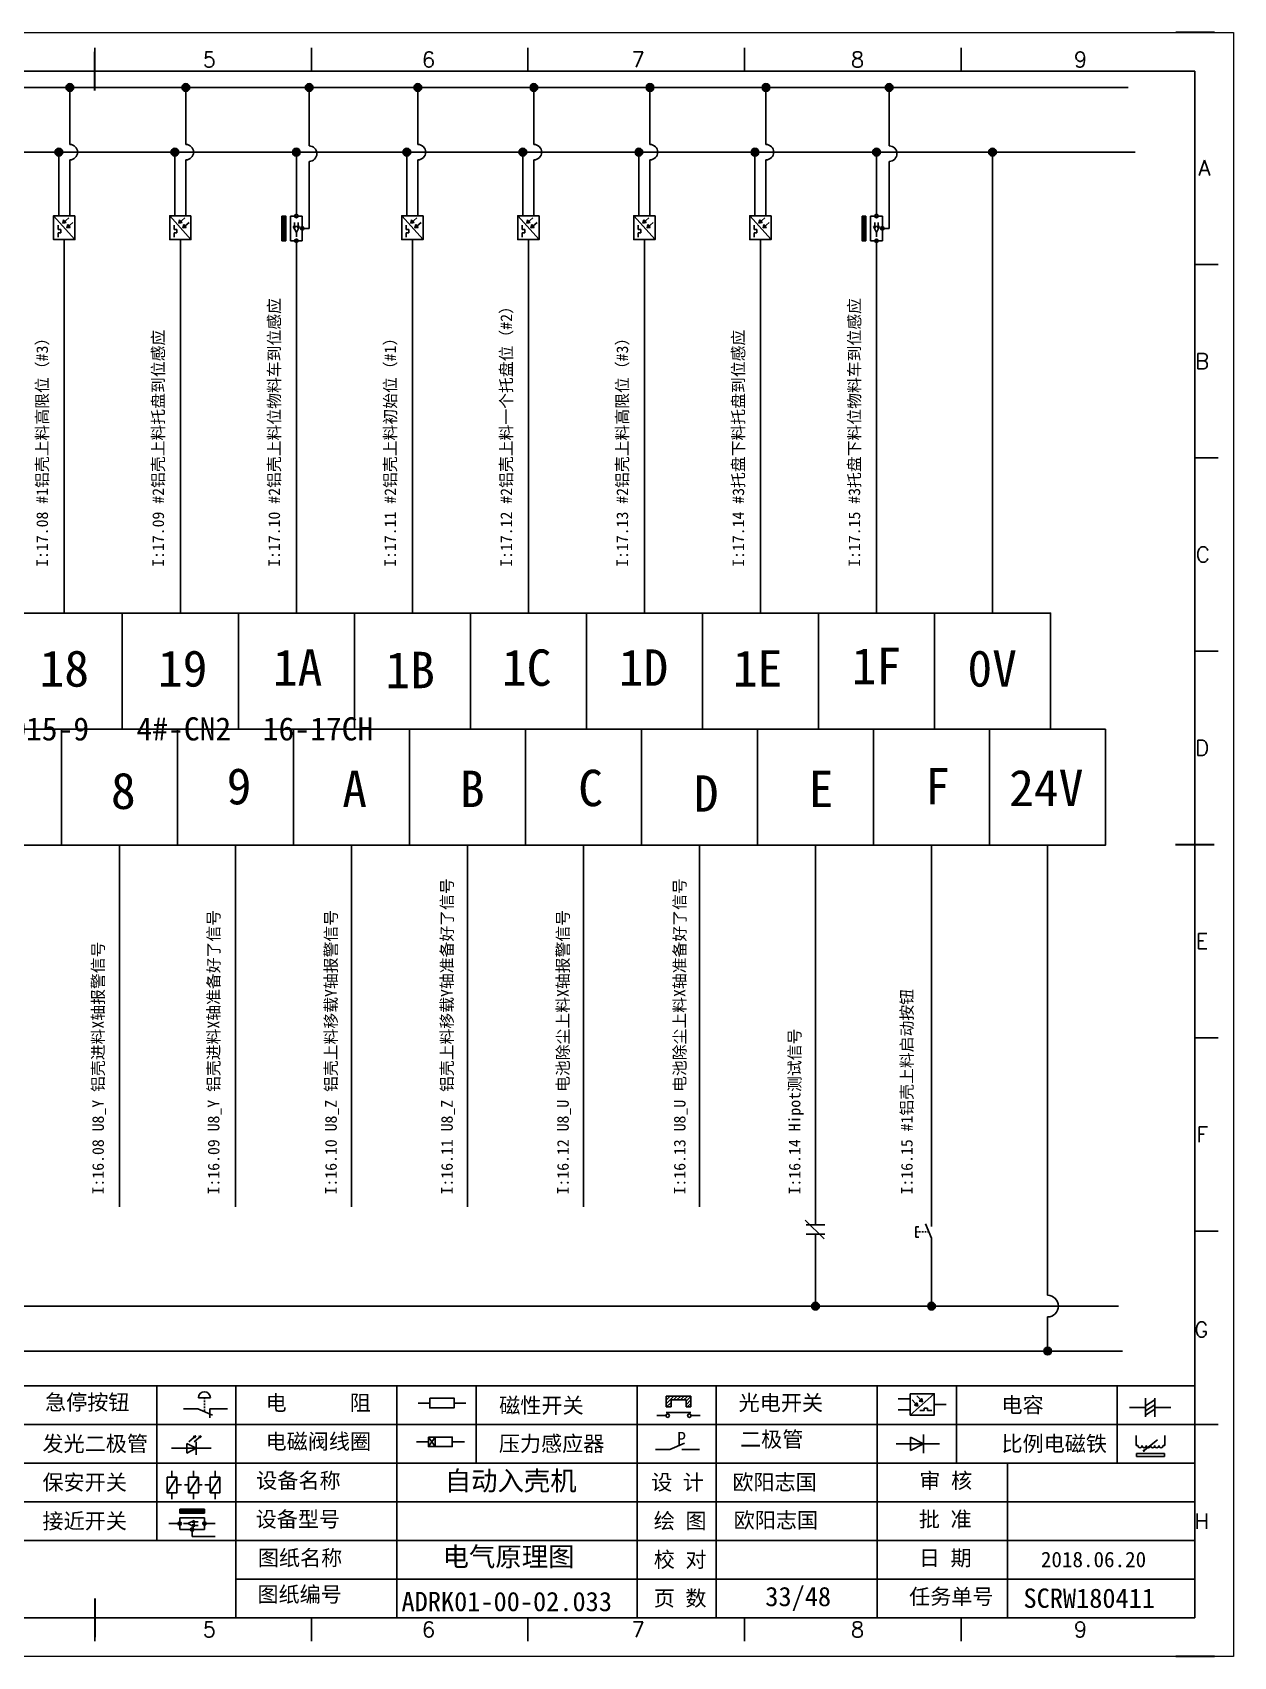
# Model space of a CAD drawing. Header units: millimetres. Extents: x 336 to 12810, y -1577 to 4105.
# Drawn here: x 9626.9 to 9782.1, y -645.8 to -435.8 of the extents above; entities that cross this region are included whole.
import ezdxf
from ezdxf.enums import TextEntityAlignment as Align

# ---------------------------------------------------------------- set-up
doc = ezdxf.new("R2010")
doc.units = ezdxf.units.MM
doc.layers.add('AE_BOR', color=1, linetype='Continuous')
doc.styles.get("Standard").update_dxf_attribs({"font": ''})
doc.styles.add('WD', font='romans.shx', dxfattribs={"width": 0.8, "bigfont": 'gbcbig.shx'})
doc.styles.add('汉字', font='')
doc.styles.get('Standard').set_extended_font_data('SimSun')
doc.styles.get('汉字').set_extended_font_data('新宋体')

# ---------------------------------------------------------------- blocks, each defined once
blk = doc.blocks.new('磁性开关')
at = {"linetype": 'ByBlock'}
h = blk.add_hatch(dxfattribs=at)
h.set_pattern_fill('ANSI31', color=256, scale=0.1, style=0)
h.paths.add_polyline_path([(-1910.88, -776.69), (-1910.88, -775.29), (-1907.69, -775.29), (-1907.69, -776.69), (-1908.31, -776.69), (-1908.31, -775.79), (-1910.25, -775.79), (-1910.25, -776.69)])
for p, q in [((-1910.88, -776.69), (-1910.88, -775.29)), ((-1910.88, -775.29), (-1907.69, -775.29)), ((-1910.88, -776.69), (-1910.25, -776.69)), ((-1910.25, -776.69), (-1910.25, -775.79)), ((-1910.25, -775.79), (-1908.31, -775.79)), ((-1908.31, -776.69), (-1908.31, -775.79)), ((-1908.31, -776.69), (-1907.69, -776.69)), ((-1907.69, -775.29), (-1907.69, -776.69)), ((-1910.91, -777.81), (-1912.09, -777.81)), ((-1910.88, -777.39), (-1907.69, -777.39)), ((-1907.66, -777.81), (-1906.48, -777.81))]:
    blk.add_line(p, q, dxfattribs=at)
for centre in [(-1910.68, -777.81), (-1907.88, -777.81)]:
    blk.add_circle(centre, 0.225, dxfattribs=at)
blk = doc.blocks.new('光电开关')
at = {"linetype": 'ByBlock'}
h = blk.add_hatch(dxfattribs=at)
h.set_pattern_fill('ANSI31', color=256, scale=0.01, style=0)
h.set_pattern_definition([(45, (0.172267, 0), (-0.0224506403, 0.0224506403), [])])
h.paths.add_polyline_path([(-1882.44, -776.34), (-1882.5, -775.91), (-1882.68, -776.07)])
h.paths.add_polyline_path([(-1882.86, -776.23), (-1882.44, -776.34), (-1882.68, -776.07)])
h.paths.add_polyline_path([(-1883.05, -776.88), (-1883.11, -776.45), (-1883.29, -776.61)])
h.paths.add_polyline_path([(-1883.47, -776.77), (-1883.05, -776.88), (-1883.29, -776.61)])
for p, q in [((-1884.01, -775.96), (-1885.56, -775.96)), ((-1880.91, -775.3), (-1884.01, -778.05)), ((-1883.75, -776.09), (-1883.05, -776.88)), ((-1883.11, -776.45), (-1883.47, -776.77)), ((-1883.05, -776.88), (-1883.47, -776.77)), ((-1883.14, -775.55), (-1882.44, -776.34)), ((-1883.05, -776.88), (-1883.11, -776.45)), ((-1882.5, -775.91), (-1882.86, -776.23)), ((-1882.44, -776.34), (-1882.86, -776.23)), ((-1882.44, -776.34), (-1882.5, -775.91)), ((-1879.37, -776.67), (-1880.91, -776.67)), ((-1884.01, -777.39), (-1885.56, -777.39)), ((-1882.78, -777.47), (-1882.23, -777.47)), ((-1882.23, -777.47), (-1882.23, -777.14)), ((-1882.23, -777.14), (-1881.78, -777.14)), ((-1881.78, -777.47), (-1881.78, -777.14)), ((-1881.23, -777.47), (-1881.78, -777.47))]:
    blk.add_line(p, q, dxfattribs=at)
blk.add_lwpolyline([(-1884.01, -775.3), (-1880.91, -775.3), (-1880.91, -778.05), (-1884.01, -778.05)], close=True, dxfattribs=at)
blk = doc.blocks.new('电磁阀线圈')
at = {"linetype": 'ByBlock'}
for p, q in [((-1854.61, -796.54), (-1856.17, -796.54)), ((-1854.61, -795.92), (-1853.75, -797.16)), ((-1853.75, -795.92), (-1854.61, -797.16)), ((-1853.75, -795.92), (-1853.75, -797.16)), ((-1851.53, -796.54), (-1849.97, -796.54))]:
    blk.add_line(p, q, dxfattribs=at)
blk.add_lwpolyline([(-1854.61, -795.92), (-1851.53, -795.92), (-1851.53, -797.16), (-1854.61, -797.16)], close=True, dxfattribs=at)
blk = doc.blocks.new('压力感应器')
at = {"linetype": 'ByBlock'}
for p, q in [((-1815.59, -777.73), (-1813.71, -776.93)), ((-1817.44, -777.73), (-1815.59, -777.73)), ((-1811.78, -777.73), (-1814.05, -777.73))]:
    blk.add_line(p, q, dxfattribs=at)
at = {"linetype": 'ByBlock', "insert": (-1814.65, -775.48), "char_height": 1.68, "width": 1.2242, "attachment_point": 1}
blk.add_mtext('{\\fNSimSun|b0|i0|c134|p49;P}', dxfattribs=at)
blk = doc.blocks.new('二极管')
at = {"linetype": 'ByBlock'}
for p, q in [((-1787.52, -776.77), (-1781.92, -776.77)), ((-1783.97, -776.77), (-1785.69, -775.9)), ((-1785.69, -775.9), (-1785.69, -777.65)), ((-1783.97, -776.77), (-1785.69, -777.65)), ((-1783.97, -777.99), (-1783.97, -775.56))]:
    blk.add_line(p, q, dxfattribs=at)
blk = doc.blocks.new('电容')
at = {"linetype": 'ByBlock'}
for p, q in [((-1756.08, -782.99), (-1756.08, -780.56)), ((-1754.86, -780.79), (-1756.08, -781.55)), ((-1754.86, -782.99), (-1754.86, -780.56)), ((-1756.08, -781.77), (-1758.13, -781.77)), ((-1754.86, -781.44), (-1756.08, -782.2)), ((-1754.86, -781.99), (-1756.08, -782.75)), ((-1754.86, -781.77), (-1752.81, -781.77))]:
    blk.add_line(p, q, dxfattribs=at)
blk = doc.blocks.new('发光二极管')
at = {"linetype": 'ByBlock'}
for p, q in [((-1755.78, -785.92), (-1754.89, -785.14)), ((-1754.89, -785.14), (-1755.2, -785.22)), ((-1755.2, -785.22), (-1755.01, -785.43)), ((-1755.08, -785.92), (-1754.18, -785.14)), ((-1754.89, -785.14), (-1755.01, -785.43)), ((-1754.18, -785.14), (-1754.49, -785.22)), ((-1754.49, -785.22), (-1754.31, -785.43)), ((-1754.18, -785.14), (-1754.31, -785.43)), ((-1758.01, -786.77), (-1752.89, -786.77)), ((-1754.84, -786.77), (-1756.04, -786.16)), ((-1756.04, -786.16), (-1756.04, -787.39)), ((-1754.84, -786.77), (-1756.04, -787.39)), ((-1754.84, -787.63), (-1754.84, -785.92))]:
    blk.add_line(p, q, dxfattribs=at)
blk = doc.blocks.new('比例电磁阀')
at = {"linetype": 'ByBlock'}
for p, q in [((-1757.26, -775.38), (-1757.26, -776.71)), ((-1757.26, -776.71), (-1757.05, -776.71)), ((-1754.5, -775.98), (-1756.35, -777.44)), ((-1753.58, -776.71), (-1753.8, -776.71)), ((-1753.58, -775.38), (-1753.58, -776.71)), ((-1753.6, -777.73), (-1757.25, -777.73)), ((-1757.25, -778.13), (-1757.25, -777.73)), ((-1753.6, -778.13), (-1757.25, -778.13)), ((-1756.35, -777.44), (-1756.25, -777.25)), ((-1756.35, -777.44), (-1756.15, -777.38)), ((-1756.15, -777.38), (-1756.25, -777.25)), ((-1753.6, -777.73), (-1753.6, -778.13))]:
    blk.add_line(p, q, dxfattribs=at)
for centre in [(-1756.78, -776.71), (-1756.24, -776.71), (-1755.7, -776.71), (-1755.15, -776.71), (-1754.61, -776.71), (-1754.07, -776.71)]:
    blk.add_arc(centre, 0.271, 180, 0, dxfattribs=at)
blk = doc.blocks.new('保安开关')
at = {"linetype": 'ByBlock'}
for p, q in [((-1757.33, -790.79), (-1758.6, -792.81)), ((-1757.96, -790.79), (-1757.96, -789.97)), ((-1754.54, -790.79), (-1755.81, -792.81)), ((-1755.17, -790.79), (-1755.17, -789.97)), ((-1751.75, -790.79), (-1753.02, -792.81)), ((-1752.39, -790.79), (-1752.39, -789.97)), ((-1757.96, -792.81), (-1757.96, -793.62)), ((-1757.33, -791.8), (-1756.72, -791.8)), ((-1756.35, -791.8), (-1755.89, -791.8)), ((-1755.17, -792.81), (-1755.17, -793.62)), ((-1754.52, -791.8), (-1754.06, -791.8)), ((-1753.69, -791.8), (-1753.08, -791.8)), ((-1752.39, -792.81), (-1752.39, -793.62))]:
    blk.add_line(p, q, dxfattribs=at)
for points in [[(-1758.6, -790.79), (-1757.33, -790.79), (-1757.33, -792.81), (-1758.6, -792.81)], [(-1755.81, -790.79), (-1754.54, -790.79), (-1754.54, -792.81), (-1755.81, -792.81)], [(-1753.02, -790.79), (-1751.75, -790.79), (-1751.75, -792.81), (-1753.02, -792.81)]]:
    blk.add_lwpolyline(points, close=True, dxfattribs=at)
blk = doc.blocks.new('接近开关')
at = {"linetype": 'ByBlock'}
h = blk.add_hatch(dxfattribs=at)
h.set_pattern_fill('ANSI31', color=256, scale=0.01, style=0)
h.set_pattern_definition([(45, (-89.131516, -30.795668), (-0.0224506403, 0.0224506403), [])])
h.paths.add_polyline_path([(-1516.96, -1123.35), (-1516.96, -1122.85), (-1513.76, -1122.85), (-1513.76, -1123.35)])
for p, q in [((-1516.96, -1123.35), (-1516.96, -1122.85)), ((-1516.96, -1122.85), (-1513.76, -1122.85)), ((-1516.96, -1123.35), (-1513.76, -1123.35)), ((-1513.76, -1122.85), (-1513.76, -1123.35)), ((-1517.18, -1124.71), (-1518.36, -1124.71)), ((-1516.96, -1123.95), (-1513.76, -1123.95)), ((-1516.96, -1123.95), (-1516.96, -1125.47)), ((-1516.96, -1125.47), (-1513.76, -1125.47)), ((-1515.91, -1124.71), (-1516.45, -1124.71)), ((-1515.11, -1124.31), (-1515.91, -1124.71)), ((-1515.11, -1125.11), (-1515.91, -1124.71)), ((-1515.33, -1124.53), (-1515.17, -1124.53)), ((-1515.33, -1124.88), (-1515.17, -1124.88)), ((-1515.25, -1124.45), (-1515.25, -1124.61)), ((-1515.11, -1124.31), (-1515.11, -1125.11)), ((-1515.11, -1124.48), (-1514.58, -1124.48)), ((-1515.11, -1124.94), (-1514.58, -1124.94)), ((-1513.76, -1123.95), (-1513.76, -1125.47)), ((-1513.54, -1124.71), (-1512.36, -1124.71)), ((-1515.36, -1125.69), (-1515.36, -1126.36)), ((-1515.36, -1126.36), (-1512.36, -1126.36))]:
    blk.add_line(p, q, dxfattribs=at)
for centre in [(-1516.96, -1124.71), (-1515.36, -1125.47), (-1513.76, -1124.71)]:
    blk.add_circle(centre, 0.225, dxfattribs=at)
blk = doc.blocks.new('电阻')
at = {"linetype": 'ByBlock'}
for p, q in [((-3.09, 0), (-1.57, 0)), ((1.57, 0), (3.09, 0))]:
    blk.add_line(p, q, dxfattribs=at)
blk.add_lwpolyline([(-1.57, 0.63), (1.57, 0.63), (1.57, -0.63), (-1.57, -0.63)], close=True, dxfattribs=at)
blk = doc.blocks.new('急停按钮')
at = {"linetype": 'ByBlock'}
for p, q in [((-1.86, 0), (0, 0)), ((0, 0), (1.88, -0.81)), ((0.06, 1.45), (1.61, 1.45)), ((0.83, 1.45), (0.83, 1.24)), ((0.83, 1.07), (0.83, 0.85)), ((0.83, 0.68), (0.83, 0.47)), ((0.83, 0.29), (0.83, 0.08)), ((3.81, 0), (1.54, 0)), ((1.54, 0), (1.54, -1.15)), ((0.83, -0.09), (0.83, -0.24))]:
    blk.add_line(p, q, dxfattribs=at)
blk.add_arc((0.83, 1.45), 0.774, 0, 180)
blk = doc.blocks.new('电控横A4')
for p, q in [((292, -5), (5, -5)), ((292, -205), (292, -5)), ((10.03, -205), (289.53, -205)), ((130.8, -205), (190.75, -205)), ((190.75, -205), (259.54, -205))]:
    blk.add_line(p, q)
at = {"linetype": 'ByBlock'}
for p, q in [((292, -175), (5, -175)), ((292, -180), (5, -180)), ((292, -185), (5, -185)), ((292, -190), (5, -190)), ((292, -195), (5, -195)), ((292, -200), (168.03, -200))]:
    blk.add_line(p, q, dxfattribs=at)
at = {"color": 0, "lineweight": -2}
for p, q in [((157.79, -175), (157.79, -195)), ((168.03, -175), (168.03, -204.92)), ((188.84, -175), (188.84, -185)), ((199.08, -175), (199.08, -185)), ((219.89, -175), (219.89, -185)), ((230.12, -175), (230.12, -185)), ((250.93, -175), (250.93, -185)), ((261.17, -175), (261.17, -185)), ((281.98, -175), (281.98, -185)), ((188.84, -185), (188.84, -204.92)), ((219.89, -185), (219.89, -205)), ((230.12, -185), (230.12, -205)), ((250.93, -185), (250.93, -205)), ((267.79, -185), (267.79, -205))]:
    blk.add_line(p, q, dxfattribs=at)
at = {"color": 0, "ltscale": 2}
for p, q in [((292, -205), (292, -183.55)), ((259.54, -205), (289.53, -205)), ((259.54, -205), (292, -205))]:
    blk.add_line(p, q, dxfattribs=at)
at = {"layer": 'AE_BOR', "color": 1, "lineweight": 15}
for p, q in [((0, 0), (297, 0)), ((297, 0), (297, -210)), ((297, -210), (0, -210))]:
    blk.add_line(p, q, dxfattribs=at)
at = {"layer": 'AE_BOR'}
for p, q in [((149.78, -5), (149.78, -2)), ((177.78, -5), (177.78, -2)), ((205.78, -5), (205.78, -2)), ((233.78, -5), (233.78, -2)), ((261.78, -5), (261.78, -2)), ((292, -30), (295, -30)), ((292, -55), (295, -55)), ((292, -80), (295, -80)), ((292, -130), (295, -130)), ((292, -155), (295, -155)), ((292, -180), (295, -180)), ((149.78, -205), (149.78, -208)), ((177.78, -205), (177.78, -208)), ((205.78, -205), (205.78, -208)), ((233.78, -205), (233.78, -208)), ((261.78, -205), (261.78, -208))]:
    blk.add_line(p, q, dxfattribs=at)
at = {"layer": 'AE_BOR', "lineweight": 30}
for p, q in [((294.53, 0), (289.53, 0)), ((294.53, -210), (289.53, -210))]:
    blk.add_line(p, q, dxfattribs=at)
at = {"layer": 'AE_BOR', "color": 2, "lineweight": 30}
for p, q in [((149.78, -7.5), (149.78, -2.5)), ((289.5, -105), (294.5, -105)), ((149.78, -202.5), (149.78, -207.5)), ((149.78, -205), (149.78, -207.5))]:
    blk.add_line(p, q, dxfattribs=at)
for name, p in [('急停按钮', (163.12, -177.98)), ('电阻', (194.66, -177.22))]:
    blk.add_blockref(name, p)
at = {"linetype": 'ByBlock'}
for name, p in [('磁性开关', (2134.53, 598.96)), ('光电开关', (2139.22, 599.27)), ('电容', (2041.69, 603.98)), ('发光二极管', (1917.72, 603.69)), ('电磁阀线圈', (2047.53, 614.3)), ('压力感应器', (2039.72, 594.52)), ('二极管', (2040.91, 594.27)), ('比例电磁阀', (2041.69, 593.98)), ('保安开关', (1917.72, 603.98)), ('接近开关', (1677.72, 931.9))]:
    blk.add_blockref(name, p, dxfattribs=at)
at = {"char_height": 2, "attachment_point": 1, "style": '汉字'}
for s, insert in [('{\\fKaiTi_GB2312|b0|i0|c134|p49;急停按钮}', (143.35, -176.12)), ('{\\fKaiTi_GB2312|b0|i0|c134|p49;电      阻}', (171.86, -176.19)), ('{\\fKaiTi_GB2312|b0|i0|c134|p49;磁性开关}', (202.07, -176.53)), ('{\\fKaiTi_GB2312|b0|i0|c134|p49;光电开关}', (233.02, -176.19)), ('{\\fKaiTi_GB2312|b0|i0|c134|p49;电容}', (267, -176.48)), ('{\\fKaiTi_GB2312|b0|i0|c134|p49;发光二极管}', (143.02, -181.48)), ('{\\fKaiTi_GB2312|b0|i0|c134|p49;电磁阀线圈}', (171.86, -181.19)), ('{\\fKaiTi_GB2312|b0|i0|c134|p49;压力感应器}', (202.02, -181.47)), ('{\\fKaiTi_GB2312|b0|i0|c134|p49;二极管}', (233.2, -180.91)), ('{\\fKaiTi_GB2312|b0|i0|c134|p49;比例电磁铁}', (267, -181.48)), ('{\\fKaiTi_GB2312|b0|i0|c134|p49;保安开关}', (143.02, -186.48)), ('设备名称', (170.65, -186.24)), ('{\\fKaiTi_GB2312|b0|i0|c134|p0;设 计}', (221.72, -186.46)), ('{\\fKaiTi_GB2312|b0|i0|c134|p0;审 核}', (256.39, -186.25)), ('设备型号', (170.58, -191.24)), ('{\\fKaiTi_GB2312|b0|i0|c134|p0;批 准}', (256.32, -191.25)), ('{\\fKaiTi_GB2312|b0|i0|c134|p49;接近开关}', (143.02, -191.48)), ('{\\fKaiTi_GB2312|b0|i0|c134|p0;绘 图}', (222.05, -191.46)), ('图纸名称', (170.86, -196.24)), ('{\\fKaiTi_GB2312|b0|i0|c134|p0;校 对}', (222.05, -196.46)), ('{\\fKaiTi_GB2312|b0|i0|c134|p0;日 期}', (256.32, -196.25)), ('图纸编号', (170.81, -200.96)), ('{\\fKaiTi_GB2312|b0|i0|c134|p0;页 数}', (222.05, -201.46)), ('任务单号', (255.06, -201.25))]:
    blk.add_mtext(s, dxfattribs=dict(at, insert=insert))
at = {"insert": (272.1, -196.45), "char_height": 2, "width": 60.2542, "attachment_point": 1}
blk.add_mtext('{\\fKaiTi_GB2312|b0|i0|c134|p49;2018.06.20}', dxfattribs=at)
at = {"layer": 'AE_BOR', "style": 'WD'}
for s, p in [('5', (164.59, -4.5)), ('6', (192.94, -4.5)), ('7', (220.04, -4.5)), ('8', (248.37, -4.5)), ('9', (277.23, -4.5)), ('5', (164.59, -207.5)), ('6', (192.94, -207.5)), ('7', (220.04, -207.5)), ('8', (248.37, -207.5)), ('9', (277.23, -207.5))]:
    blk.add_text(s, height=2, dxfattribs=at).set_placement(p, align=Align.CENTER)
for s, p in [('A', (294.03, -17.5)), ('B', (293.84, -42.5)), ('C', (293.93, -67.5)), ('D', (293.84, -92.5)), ('E', (293.74, -117.5)), ('F', (293.74, -142.5)), ('F', (293.74, -142.5)), ('G', (293.74, -167.72)), ('H', (293.84, -192.5))]:
    blk.add_text(s, height=2, dxfattribs=at).set_placement(p, align=Align.MIDDLE_RIGHT)
blk = doc.blocks.new('常闭触点')
at = {"linetype": 'ByBlock'}
for p, q in [((-1853.82, -786.77), (-1855.88, -786.77)), ((-1852.01, -785.66), (-1854.43, -788.1)), ((-1853.82, -787.99), (-1853.82, -785.56)), ((-1852.6, -787.99), (-1852.6, -785.56)), ((-1852.6, -786.77), (-1850.55, -786.77))]:
    blk.add_line(p, q, dxfattribs=at)
blk = doc.blocks.new('常开按钮')
at = {"linetype": 'ByBlock'}
for p, q in [((-1910.06, -787.73), (-1908.18, -786.93)), ((-1909.9, -785.68), (-1908.56, -785.68)), ((-1909.9, -785.68), (-1909.9, -786.07)), ((-1909.23, -785.68), (-1909.23, -785.89)), ((-1909.23, -786.06), (-1909.23, -786.28)), ((-1909.23, -786.45), (-1909.23, -786.67)), ((-1909.23, -786.84), (-1909.23, -787.05)), ((-1909.23, -787.22), (-1909.23, -787.38)), ((-1908.56, -785.68), (-1908.56, -786.07)), ((-1911.92, -787.73), (-1910.06, -787.73)), ((-1906.25, -787.73), (-1908.52, -787.73))]:
    blk.add_line(p, q, dxfattribs=at)

msp = doc.modelspace()

# ---------------------------------------------------------------- hatches: boundary and pattern name
at = {"lineweight": -2}
h = msp.add_hatch(color=0, dxfattribs=at)
edge = h.paths.add_edge_path()
edge.add_arc((9631.683, -442.924), 0.5, 0, 360)
h = msp.add_hatch(color=0, dxfattribs=at)
edge = h.paths.add_edge_path()
edge.add_arc((9646.683, -442.924), 0.5, 0, 360)
h = msp.add_hatch(color=0, dxfattribs=at)
edge = h.paths.add_edge_path()
edge.add_arc((9662.619, -442.924), 0.5, 0, 360)
h = msp.add_hatch(color=0, dxfattribs=at)
edge = h.paths.add_edge_path()
edge.add_arc((9676.683, -442.924), 0.5, 0, 360)
h = msp.add_hatch(color=0, dxfattribs=at)
edge = h.paths.add_edge_path()
edge.add_arc((9691.683, -442.924), 0.5, 0, 360)
h = msp.add_hatch(color=0, dxfattribs=at)
edge = h.paths.add_edge_path()
edge.add_arc((9706.683, -442.924), 0.5, 0, 360)
h = msp.add_hatch(color=0, dxfattribs=at)
edge = h.paths.add_edge_path()
edge.add_arc((9721.683, -442.924), 0.5, 0, 360)
h = msp.add_hatch(color=0, dxfattribs=at)
edge = h.paths.add_edge_path()
edge.add_arc((9737.619, -442.924), 0.5, 0, 360)
h = msp.add_hatch(color=0, dxfattribs=at)
edge = h.paths.add_edge_path()
edge.add_arc((9630.258, -451.287), 0.5, 0, 360)
h = msp.add_hatch(color=0, dxfattribs=at)
edge = h.paths.add_edge_path()
edge.add_arc((9645.258, -451.287), 0.5, 0, 360)
h = msp.add_hatch(color=0, dxfattribs=at)
edge = h.paths.add_edge_path()
edge.add_arc((9660.971, -451.287), 0.5, 0, 360)
h = msp.add_hatch(color=0, dxfattribs=at)
edge = h.paths.add_edge_path()
edge.add_arc((9675.258, -451.287), 0.5, 0, 360)
h = msp.add_hatch(color=0, dxfattribs=at)
edge = h.paths.add_edge_path()
edge.add_arc((9690.258, -451.287), 0.5, 0, 360)
h = msp.add_hatch(color=0, dxfattribs=at)
edge = h.paths.add_edge_path()
edge.add_arc((9705.258, -451.287), 0.5, 0, 360)
h = msp.add_hatch(color=0, dxfattribs=at)
edge = h.paths.add_edge_path()
edge.add_arc((9720.258, -451.287), 0.5, 0, 360)
h = msp.add_hatch(color=0, dxfattribs=at)
edge = h.paths.add_edge_path()
edge.add_arc((9735.971, -451.287), 0.5, 0, 360)
h = msp.add_hatch(color=0, dxfattribs=at)
edge = h.paths.add_edge_path()
edge.add_arc((9750.971, -451.287), 0.5, 0, 360)
h = msp.add_hatch(color=0, dxfattribs=at)
edge = h.paths.add_edge_path()
edge.add_arc((9728.095, -600.499), 0.5, 0, 360)
h = msp.add_hatch(color=0, dxfattribs=at)
edge = h.paths.add_edge_path()
edge.add_arc((9743.095, -600.499), 0.5, 0, 360)
h = msp.add_hatch(color=0, dxfattribs=at)
edge = h.paths.add_edge_path()
edge.add_arc((9758.095, -606.316), 0.5, 0, 360)

# ---------------------------------------------------------------- linework, layer by layer
at = {"color": 0, "lineweight": -2}
for p, q in [((9501.758, -442.924), (9768.511, -442.924)), ((9631.683, -450.287), (9631.683, -442.924)), ((9646.683, -450.287), (9646.683, -442.924)), ((9662.619, -450.476), (9662.619, -442.924)), ((9676.683, -450.287), (9676.683, -442.924)), ((9691.683, -450.287), (9691.683, -442.924)), ((9706.683, -450.287), (9706.683, -442.924)), ((9721.683, -450.287), (9721.683, -442.924)), ((9737.619, -450.476), (9737.619, -442.924)), ((9502.642, -451.287), (9769.395, -451.287)), ((9630.258, -457.952), (9630.258, -451.287)), ((9645.258, -457.952), (9645.258, -451.287)), ((9660.971, -458.141), (9660.971, -451.287)), ((9675.258, -457.952), (9675.258, -451.287)), ((9690.258, -457.952), (9690.258, -451.287)), ((9705.258, -457.952), (9705.258, -451.287)), ((9720.258, -457.952), (9720.258, -451.287)), ((9735.971, -458.141), (9735.971, -451.287)), ((9750.971, -451.287), (9750.971, -510.893)), ((9631.683, -457.952), (9631.683, -452.287)), ((9646.683, -457.952), (9646.683, -452.287)), ((9662.619, -458.141), (9662.619, -452.476)), ((9676.683, -457.952), (9676.683, -452.287)), ((9691.683, -457.952), (9691.683, -452.287)), ((9706.683, -457.952), (9706.683, -452.287)), ((9721.683, -457.952), (9721.683, -452.287)), ((9737.619, -458.141), (9737.619, -452.476)), ((9720.971, -463.859), (9720.971, -510.893)), ((9735.971, -463.859), (9735.971, -510.893)), ((9630.971, -464.143), (9630.971, -510.893)), ((9645.971, -464.143), (9645.971, -510.893)), ((9660.971, -464.143), (9660.971, -510.893)), ((9675.971, -464.143), (9675.971, -510.893)), ((9690.971, -464.143), (9690.971, -510.893)), ((9705.971, -464.143), (9705.971, -510.893)), ((9743.471, -510.893), (9743.471, -525.893)), ((9503.471, -525.893), (9765.595, -525.893)), ((9630.595, -540.893), (9630.595, -525.893)), ((9645.595, -540.893), (9645.595, -525.893)), ((9660.595, -540.893), (9660.595, -525.893)), ((9675.595, -540.893), (9675.595, -525.893)), ((9690.595, -540.893), (9690.595, -525.893)), ((9705.595, -540.893), (9705.595, -525.893)), ((9720.595, -540.893), (9720.595, -525.893)), ((9735.595, -540.893), (9735.595, -525.893)), ((9750.595, -525.893), (9750.595, -525.893)), ((9750.595, -540.893), (9750.595, -525.893)), ((9638.095, -540.893), (9638.095, -587.643)), ((9653.095, -540.893), (9653.095, -587.643)), ((9668.095, -540.893), (9668.095, -587.643)), ((9683.095, -540.893), (9683.095, -587.643)), ((9698.095, -540.893), (9698.095, -587.643)), ((9713.095, -540.893), (9713.095, -587.643)), ((9728.095, -540.893), (9728.095, -587.926)), ((9743.095, -540.893), (9743.095, -587.926)), ((9758.095, -540.893), (9758.095, -599.105)), ((9728.095, -593.255), (9728.095, -600.499)), ((9743.095, -593.255), (9743.095, -600.499)), ((9501.274, -600.499), (9767.264, -600.499)), ((9758.095, -601.893), (9758.095, -606.316)), ((9501.037, -606.316), (9767.79, -606.316))]:
    msp.add_line(p, q, dxfattribs=at)
for points in [[(9623.471, -510.893), (9638.471, -510.893)], [(9638.471, -510.893), (9653.471, -510.893)], [(9638.471, -525.893), (9638.471, -510.893)], [(9653.471, -510.893), (9668.471, -510.893)], [(9653.471, -525.893), (9653.471, -510.893)], [(9668.471, -510.893), (9683.471, -510.893)], [(9668.471, -525.893), (9668.471, -510.893)], [(9683.471, -510.893), (9698.471, -510.893)], [(9683.471, -525.893), (9683.471, -510.893)], [(9698.471, -510.893), (9713.471, -510.893)], [(9698.471, -525.893), (9698.471, -510.893)], [(9713.471, -510.893), (9728.471, -510.893)], [(9713.471, -525.893), (9713.471, -510.893)], [(9728.471, -510.893), (9743.471, -510.893)], [(9728.471, -525.893), (9728.471, -510.893)], [(9743.471, -510.893), (9758.471, -510.893), (9758.471, -525.893)], [(9765.595, -525.893), (9765.595, -540.893), (9750.595, -540.893)], [(9630.595, -540.893), (9615.595, -540.893)], [(9645.595, -540.893), (9630.595, -540.893)], [(9660.595, -540.893), (9645.595, -540.893)], [(9675.595, -540.893), (9660.595, -540.893)], [(9690.595, -540.893), (9675.595, -540.893)], [(9705.595, -540.893), (9690.595, -540.893)], [(9720.595, -540.893), (9705.595, -540.893)], [(9735.595, -540.893), (9720.595, -540.893)], [(9750.595, -540.893), (9735.595, -540.893)]]:
    msp.add_lwpolyline(points, dxfattribs=at)
for centre in [(9631.683, -442.924), (9646.683, -442.924), (9662.619, -442.924), (9676.683, -442.924), (9691.683, -442.924), (9706.683, -442.924), (9721.683, -442.924), (9737.619, -442.924), (9630.258, -451.287), (9645.258, -451.287), (9660.971, -451.287), (9675.258, -451.287), (9690.258, -451.287), (9705.258, -451.287), (9720.258, -451.287), (9735.971, -451.287), (9750.971, -451.287), (9728.095, -600.499), (9743.095, -600.499), (9758.095, -606.316)]:
    msp.add_circle(centre, 0.5, dxfattribs=at)
for centre in [(9631.683, -451.287), (9646.683, -451.287), (9662.619, -451.476), (9676.683, -451.287), (9691.683, -451.287), (9706.683, -451.287), (9721.683, -451.287), (9737.619, -451.476)]:
    msp.add_arc(centre, 1, 270, 90, dxfattribs=at)
at = {"color": 0, "ltscale": 2}
msp.add_arc((9758.095, -600.499), 1.394, 270, 90, dxfattribs=at)

# ---------------------------------------------------------------- block references
msp.add_blockref('电控横A4', (9485.129, -435.809))
at = {"linetype": 'ByBlock'}
for name, p, rotation in [('光电开关', (10407.644, -2343.508), 270), ('光电开关', (10422.644, -2343.508), 270), ('接近开关', (8536.262, 1054.22), 90), ('光电开关', (10452.644, -2343.508), 270), ('光电开关', (10467.644, -2343.508), 270), ('光电开关', (10482.644, -2343.508), 270), ('光电开关', (10497.644, -2343.508), 270), ('接近开关', (8611.262, 1054.22), 90), ('常闭触点', (10514.87, -2443.802), 270), ('常开按钮', (8955.363, 1318.327), 90)]:
    msp.add_blockref(name, p, dxfattribs=dict(at, rotation=rotation))

# ---------------------------------------------------------------- texts
msp.add_text('33/48', height=2.5).set_placement((9721.597, -639.298))
at = {"color": 0, "lineweight": -2, "char_height": 1.5, "width": 71.79445, "attachment_point": 1, "rotation": 90}
for s, insert in [('{\\C256;I:17.10 #2铝壳上料位物料车到位感应}', (9657.357, -504.908)), ('{\\C256;I:17.15 #3托盘下料位物料车到位感应}', (9732.357, -504.908)), ('{\\C256;I:17.12 #2铝壳上料一个托盘位（#2）}', (9687.357, -504.908)), ('{\\C256;I:17.09 #2铝壳上料托盘到位感应}', (9642.357, -504.908)), ('{\\C256;I:17.14 #3托盘下料托盘到位感应}', (9717.357, -504.908)), ('{\\C256;I:17.08 #1铝壳上料高限位（#3）}', (9627.357, -504.908)), ('{\\C256;I:17.11 #2铝壳上料初始位（#1）}', (9672.357, -504.908)), ('{\\C256;I:17.13 #2铝壳上料高限位（#3）}', (9702.357, -504.908)), ('{\\C256;I:16.11 U8_Z 铝壳上料移载Y轴准备好了信号}', (9679.69, -586.067)), ('{\\C256;I:16.13 U8_U 电池除尘上料X轴准备好了信号}', (9709.776, -586.067)), ('{\\C256;I:16.09 U8_Y 铝壳进料X轴准备好了信号}', (9649.522, -586.067)), ('{\\C256;I:16.10 U8_Z 铝壳上料移载Y轴报警信号}', (9664.694, -586.067)), ('{\\C256;I:16.12 U8_U 电池除尘上料X轴报警信号}', (9694.686, -586.067)), ('{\\C256;I:16.08 U8_Y 铝壳进料X轴报警信号}', (9634.58, -586.067)), ('{\\C256;I:16.15 #1铝壳上料启动按钮}', (9739.144, -586.067)), ('{\\C256;I:16.14 Hipot测试信号}', (9724.634, -586.067))]:
    msp.add_mtext(s, dxfattribs=dict(at, insert=insert))
at = {"color": 0, "lineweight": -2, "attachment_point": 1}
for s, insert, char_height, width in [('18', (9627.771, -515.692), 4.7064, 7.20347), ('19', (9643.073, -515.686), 4.7064, 7.20347), ('1A', (9657.931, -515.583), 4.7064, 7.20347), ('1B', (9672.479, -515.892), 4.7064, 7.20347), ('1C', (9687.543, -515.583), 4.7064, 7.20347), ('1D', (9702.642, -515.581), 4.7064, 7.20347), ('1E', (9717.396, -515.684), 4.7064, 7.20347), ('1F', (9732.77, -515.375), 4.7064, 7.20347), ('0V', (9747.73, -515.684), 4.7064, 7.20347), ('ID261-DO15-9   4#-CN2  16-17CH               ', (9609.69, -524.357), 3, 70.53841), ('9', (9651.962, -530.913), 4.706, 7.20347), ('A', (9666.904, -531.271), 4.706, 7.20347), ('B', (9682.11, -531.267), 4.706, 7.20347), ('C', (9697.411, -531.147), 4.706, 7.20347), ('E', (9727.204, -531.265), 4.706, 7.20347), ('F', (9742.266, -530.906), 4.706, 7.20347), ('24V', (9753.121, -531.145), 4.7064, 7.20347), ('8', (9637.002, -531.51), 4.706, 7.20347), ('D', (9712.353, -531.864), 4.706, 7.20347)]:
    msp.add_mtext(s, dxfattribs=dict(at, insert=insert, char_height=char_height, width=width))
at = {"attachment_point": 1}
for s, width, insert, char_height in [('自动入壳机', 22.80454, (9680.158, -621.837), 2.5), ('欧阳志国', 22.80454, (9717.341, -622.257), 2), ('欧阳志国', 22.80454, (9717.513, -627.173), 2), ('电气原理图', 22.80454, (9679.873, -631.645), 2.5), ('ADRK01-00-02.033', 32.99572, (9674.563, -637.446), 2.5), ('SCRW180411', 32.99572, (9754.974, -637.015), 2.5)]:
    msp.add_mtext_dynamic_manual_height_columns(s, width=width, gutter_width=12.5, heights=[0], dxfattribs=dict(at, insert=insert, char_height=char_height))

doc.saveas('drawing.dxf')
